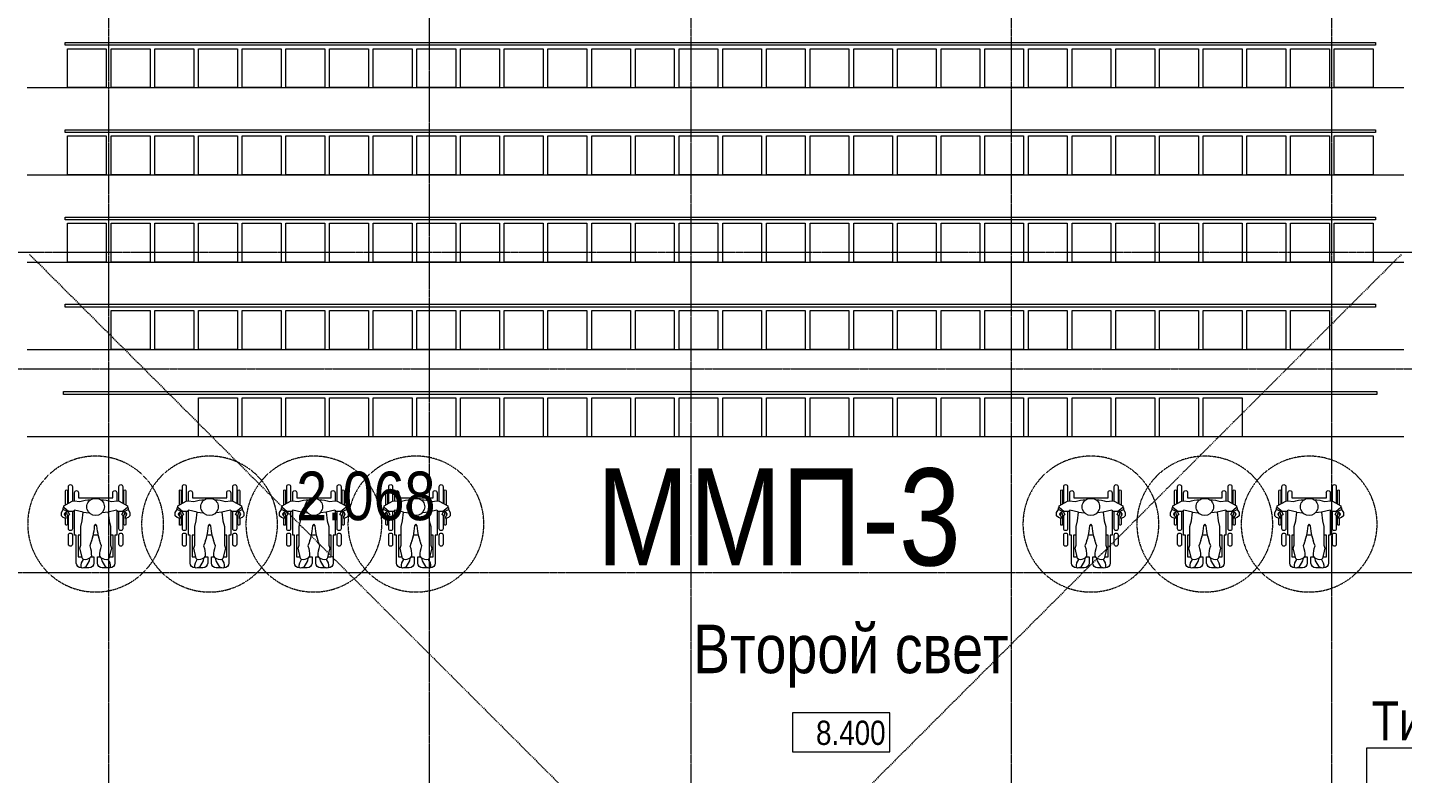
# Model space of a CAD drawing. Header units: millimetres. Extents: x -231292 to 573618, y -153144 to 564035.
# Drawn here: x 128792 to 142957, y 437031 to 444720 of the extents above; entities that cross this region are included whole.
import ezdxf
from ezdxf import colors
from ezdxf.entities.mleader import LeaderData, LeaderLine
from ezdxf.enums import TextEntityAlignment as Align
from ezdxf.math import Vec2, Vec3

# ---------------------------------------------------------------- set-up
doc = ezdxf.new("R2010")
doc.units = ezdxf.units.MM
for name, pattern in [('ADSK_Невидимые', [5, 3, -2]), ('CENTER2', [28.575, 19.05, -3.175, 3.175, -3.175]), ('DASHED', [19.05, 12.7, -6.35])]:
    doc.linetypes.add(name, pattern=pattern)
doc.layers.get('0').update_dxf_attribs({"color": 250})
doc.layers.add('АР_Делит', color=250, linetype='Continuous', lineweight=0, plot=False)
for name, color, linetype, lineweight in [('АР_ЛК_Ограждения', 250, 'Continuous', 0), ('АР_Мебель', 250, 'Continuous', 5), ('АР_Отметка', 7, 'Continuous', 13), ('АР_Сантехника', 250, 'Continuous', 5), ('АР_Тонкая', 250, 'Continuous', 5), ('ЛК_Открытая', 250, 'Continuous', 5), ('Размеры зашивки ГКЛ', 250, 'Continuous', 0), ('РД_Оси_100', 250, 'Continuous', 0)]:
    doc.layers.add(name, color=color, linetype=linetype, lineweight=lineweight)
doc.styles.add('Arial_Narrow_08', font='ARIALN.TTF', dxfattribs={"width": 0.8})
doc.styles.add('style1', font='ARIALN.TTF')

# ---------------------------------------------------------------- blocks, each defined once
blk = doc.blocks.new('Отметка_план')
at = {"color": 7}
blk.add_lwpolyline([(0, 0), (10, 0), (10, 4), (0, 4)], close=True, dxfattribs=at)
at = {"style": 'Arial_Narrow_08', "width": 0.8}
blk.add_attdef('OTMG', text='', height=2.5, dxfattribs=at).set_placement((9.06, 0.7), align=Align.RIGHT)
blk = doc.blocks.new('СОШ_2200_АР_ОСИ_М100_28.05.24')
at = {"layer": 'РД_Оси_100', "linetype": 'CENTER2'}
for p, q in [((79200, -6155), (79200, 139938.679)), ((85200, -6155), (85200, 139938.679)), ((88500, -6155), (88500, 139938.679)), ((91800, -6155), (91800, 139938.679)), ((119910, 76200), (-5954.958, 76200)), ((-5954.958, 75000), (119910, 75000)), ((-5954.958, 72900), (95715.503, 72900)), ((89599.446, 72900), (119910, 72900))]:
    blk.add_line(p, q, dxfattribs=at)
blk.add_lwpolyline([(82500, 139938.679), (82500, -6155)], dxfattribs=at)
blk = doc.blocks.new('УГО МГН')
for p, q in [((-311, 342), (-311, 197)), ((-291, 208), (-291, 342)), ((-280, 387), (-280, 214)), ((-240, 236), (-240, 387)), ((-218, 325), (-218, 241)), ((-178, 270), (-178, 325)), ((177, 325), (177, 270)), ((218, 241), (218, 325)), ((240, 387), (240, 236)), ((280, 214), (280, 387)), ((291, 342), (291, 208)), ((311, 197), (311, 342)), ((-335, 151), (-353, 120)), ((-328, 173), (-335, 166)), ((-328, 173), (-335, 166)), ((-335, 166), (-335, 151)), ((-335, 166), (-335, 151)), ((-282, 122), (-335, 151)), ((-241, 236), (-328, 188)), ((-328, 188), (-328, 173)), ((-275, 129), (-328, 173)), ((-221, 241), (-241, 236)), ((-230, 129), (-216, 144)), ((-162, 231), (-221, 241)), ((-218, 142), (-218, -115)), ((-216, 144), (-128, 123)), ((177, 270), (-178, 270)), ((128, 123), (216, 144)), ((221, 241), (162, 231)), ((216, 144), (230, 129)), ((218, -115), (218, 142)), ((241, 236), (221, 241)), ((328, 188), (241, 236)), ((328, 173), (275, 129)), ((282, 122), (335, 151)), ((328, 173), (328, 188)), ((335, 166), (328, 173)), ((335, 166), (328, 173)), ((335, 151), (335, 166)), ((335, 151), (335, 166)), ((353, 120), (335, 151)), ((-353, 120), (-353, 85)), ((-353, 85), (-335, 68)), ((-335, 68), (-307, 58)), ((-323, 107), (-307, 123)), ((-317, 88), (-323, 107)), ((-307, 78), (-317, 88)), ((-311, 119), (-311, 82)), ((-311, 59), (-311, -3)), ((-307, 123), (-296, 113)), ((-307, 58), (-307, 78)), ((-296, 113), (-290, 88)), ((-291, -3), (-291, 93)), ((-290, 88), (-280, 88)), ((-282, 122), (-275, 129)), ((-282, 122), (-280, 125)), ((-269, 99), (-282, 122)), ((-280, 88), (-269, 99)), ((-280, 88), (-280, -48)), ((-275, 129), (-255, 129)), ((-255, 129), (-230, 129)), ((-240, -48), (-240, 129)), ((-138, 34), (-153, -24)), ((-128, 123), (-138, 34)), ((-128, 123), (-67, 117)), ((-14, -19), (0, 0)), ((0, 0), (14, -19)), ((128, 123), (67, 117)), ((138, 34), (128, 123)), ((153, -24), (138, 34)), ((230, 129), (255, 129)), ((240, 129), (240, -48)), ((255, 129), (275, 129)), ((282, 122), (269, 99)), ((269, 99), (280, 88)), ((275, 129), (282, 122)), ((280, 125), (282, 122)), ((280, -48), (280, 88)), ((280, 88), (290, 88)), ((290, 88), (296, 113)), ((291, 93), (291, -3)), ((296, 113), (307, 123)), ((307, 123), (323, 107)), ((317, 88), (307, 78)), ((307, 78), (307, 58)), ((307, 58), (335, 68)), ((311, 82), (311, 119)), ((311, -3), (311, 59)), ((323, 107), (317, 88)), ((335, 68), (353, 85)), ((353, 85), (353, 120)), ((-280, -113), (-280, -208)), ((-240, -208), (-240, -113)), ((-218, -115), (-199, -115)), ((-199, -115), (-199, -402)), ((-179, -337), (-179, -115)), ((-179, -115), (-153, -115)), ((-153, -24), (-153, -219)), ((-29, -115), (29, -115)), ((153, -219), (153, -24)), ((153, -115), (179, -115)), ((179, -115), (179, -337)), ((199, -402), (199, -115)), ((199, -115), (218, -115)), ((240, -113), (240, -208)), ((280, -208), (280, -113)), ((-153, -219), (-163, -247)), ((-163, -247), (-137, -354)), ((137, -354), (163, -247)), ((163, -247), (153, -219)), ((-141, -337), (-179, -337)), ((-146, -399), (-150, -424)), ((-150, -424), (-150, -449)), ((-126, -365), (-146, -399)), ((-137, -354), (-126, -365)), ((-105, -444), (-67, -379)), ((-67, -379), (-62, -350)), ((-62, -350), (-44, -332)), ((-19, -337), (-49, -337)), ((-19, -402), (-19, -337)), ((49, -337), (19, -337)), ((19, -337), (19, -402)), ((44, -332), (62, -350)), ((62, -350), (67, -379)), ((67, -379), (105, -444)), ((126, -365), (137, -354)), ((146, -399), (126, -365)), ((179, -337), (141, -337)), ((150, -424), (146, -399)), ((150, -449), (150, -424)), ((-150, -449), (-137, -456)), ((-137, -456), (-105, -444)), ((-124, -452), (-69, -452)), ((69, -452), (124, -452)), ((105, -444), (137, -456)), ((137, -456), (150, -449))]:
    blk.add_line(p, q)
at = {"linetype": 'ADSK_Невидимые', "lineweight": 9}
blk.add_circle((0, 0), 700, dxfattribs=at)
for centre, radius, start, end in [((-301, 342), 10, 0, 180), ((-260, 387), 20, 0, 180), ((-197, 325), 20, 360, 180), ((197, 325), 20, 360, 180), ((260, 387), 20, 360, 180), ((301, 342), 10, 0, 180), ((-64, 2), 249, 87.4409, 113.1792), ((0, 178), 90.3, 126.0226, 53.9774), ((-2, 167), 98.2, 88.7383, 121.2617), ((2, 167), 98.2, 58.7383, 91.2617), ((64, 2), 249, 66.8208, 92.5591), ((-301, -3), 10, 180, 360), ((-260, -48), 20, 180, 360), ((-260, -113), 20, 0, 180), ((-751, 43), 740, 338.8416, 355.1584), ((-751, 43), 740, 345.4, 347.6399), ((751, 43), 740, 184.8416, 201.1584), ((751, 43), 740, 192.3601, 194.6), ((260, -48), 20, 180, 360), ((260, -113), 20, 0, 180), ((301, -3), 10, 180, 360), ((-260, -208), 20, 180, 360), ((-751, 43), 740, 338.8416, 343.8308), ((-347, -325), 303, 358.5499, 19.4501), ((751, 43), 740, 196.1692, 201.1584), ((347, -325), 303, 160.5499, 181.4501), ((260, -208), 20, 180, 360), ((-149, -402), 50, 180, 270), ((-109, -292), 75.1, 256.8512, 308.9334), ((-69, -402), 50, 270, 360), ((69, -402), 50, 180, 270), ((109, -292), 75.1, 231.0666, 283.1488), ((149, -402), 50, 270, 0)]:
    blk.add_arc(centre, radius, start, end)

msp = doc.modelspace()

# ---------------------------------------------------------------- linework, layer by layer
at = {"layer": 'АР_ЛК_Ограждения', "lineweight": 9}
for points in [[(129178.768, 444566.753), (142678.768, 444566.753), (142678.768, 444536.753), (129178.768, 444536.753)], [(129178.768, 443666.753), (142678.768, 443666.753), (142678.768, 443636.753), (129178.768, 443636.753)], [(129178.768, 442766.753), (142678.768, 442766.753), (142678.768, 442736.753), (129178.768, 442736.753)], [(129178.768, 441866.753), (142678.768, 441866.753), (142678.768, 441836.753), (129178.768, 441836.753)], [(129163.768, 440966.753), (142693.768, 440966.753), (142693.768, 440936.753), (129163.768, 440936.753)]]:
    msp.add_lwpolyline(points, close=True, dxfattribs=at)
at = {"layer": 'АР_Мебель'}
for points in [[(129203.768, 444501.753), (129603.768, 444501.753), (129603.768, 444101.753), (129203.768, 444101.753)], [(129653.768, 444501.753), (130053.768, 444501.753), (130053.768, 444101.753), (129653.768, 444101.753)], [(130103.768, 444501.753), (130503.768, 444501.753), (130503.768, 444101.753), (130103.768, 444101.753)], [(130553.768, 444501.753), (130953.768, 444501.753), (130953.768, 444101.753), (130553.768, 444101.753)], [(131003.768, 444501.753), (131403.768, 444501.753), (131403.768, 444101.753), (131003.768, 444101.753)], [(131453.768, 444501.753), (131853.768, 444501.753), (131853.768, 444101.753), (131453.768, 444101.753)], [(131903.768, 444501.753), (132303.768, 444501.753), (132303.768, 444101.753), (131903.768, 444101.753)], [(132353.768, 444501.753), (132753.768, 444501.753), (132753.768, 444101.753), (132353.768, 444101.753)], [(132803.768, 444501.753), (133203.768, 444501.753), (133203.768, 444101.753), (132803.768, 444101.753)], [(133253.768, 444501.753), (133653.768, 444501.753), (133653.768, 444101.753), (133253.768, 444101.753)], [(133703.768, 444501.753), (134103.768, 444501.753), (134103.768, 444101.753), (133703.768, 444101.753)], [(134153.768, 444501.753), (134553.768, 444501.753), (134553.768, 444101.753), (134153.768, 444101.753)], [(134603.768, 444501.753), (135003.768, 444501.753), (135003.768, 444101.753), (134603.768, 444101.753)], [(135053.768, 444501.753), (135453.768, 444501.753), (135453.768, 444101.753), (135053.768, 444101.753)], [(135503.768, 444501.753), (135903.768, 444501.753), (135903.768, 444101.753), (135503.768, 444101.753)], [(135953.768, 444501.753), (136353.768, 444501.753), (136353.768, 444101.753), (135953.768, 444101.753)], [(136403.768, 444501.753), (136803.768, 444501.753), (136803.768, 444101.753), (136403.768, 444101.753)], [(136853.768, 444501.753), (137253.768, 444501.753), (137253.768, 444101.753), (136853.768, 444101.753)], [(137303.768, 444501.753), (137703.768, 444501.753), (137703.768, 444101.753), (137303.768, 444101.753)], [(137753.768, 444501.753), (138153.768, 444501.753), (138153.768, 444101.753), (137753.768, 444101.753)], [(138203.768, 444501.753), (138603.768, 444501.753), (138603.768, 444101.753), (138203.768, 444101.753)], [(138653.768, 444501.753), (139053.768, 444501.753), (139053.768, 444101.753), (138653.768, 444101.753)], [(139103.768, 444501.753), (139503.768, 444501.753), (139503.768, 444101.753), (139103.768, 444101.753)], [(139553.768, 444501.753), (139953.768, 444501.753), (139953.768, 444101.753), (139553.768, 444101.753)], [(140003.768, 444501.753), (140403.768, 444501.753), (140403.768, 444101.753), (140003.768, 444101.753)], [(140453.768, 444501.753), (140853.768, 444501.753), (140853.768, 444101.753), (140453.768, 444101.753)], [(140903.768, 444501.753), (141303.768, 444501.753), (141303.768, 444101.753), (140903.768, 444101.753)], [(141353.768, 444501.753), (141753.768, 444501.753), (141753.768, 444101.753), (141353.768, 444101.753)], [(141803.768, 444501.753), (142203.768, 444501.753), (142203.768, 444101.753), (141803.768, 444101.753)], [(142253.768, 444501.753), (142653.768, 444501.753), (142653.768, 444101.753), (142253.768, 444101.753)], [(129203.768, 443601.753), (129603.768, 443601.753), (129603.768, 443201.753), (129203.768, 443201.753)], [(129653.768, 443601.753), (130053.768, 443601.753), (130053.768, 443201.753), (129653.768, 443201.753)], [(130103.768, 443601.753), (130503.768, 443601.753), (130503.768, 443201.753), (130103.768, 443201.753)], [(130553.768, 443601.753), (130953.768, 443601.753), (130953.768, 443201.753), (130553.768, 443201.753)], [(131003.768, 443601.753), (131403.768, 443601.753), (131403.768, 443201.753), (131003.768, 443201.753)], [(131453.768, 443601.753), (131853.768, 443601.753), (131853.768, 443201.753), (131453.768, 443201.753)], [(131903.768, 443601.753), (132303.768, 443601.753), (132303.768, 443201.753), (131903.768, 443201.753)], [(132353.768, 443601.753), (132753.768, 443601.753), (132753.768, 443201.753), (132353.768, 443201.753)], [(132803.768, 443601.753), (133203.768, 443601.753), (133203.768, 443201.753), (132803.768, 443201.753)], [(133253.768, 443601.753), (133653.768, 443601.753), (133653.768, 443201.753), (133253.768, 443201.753)], [(133703.768, 443601.753), (134103.768, 443601.753), (134103.768, 443201.753), (133703.768, 443201.753)], [(134153.768, 443601.753), (134553.768, 443601.753), (134553.768, 443201.753), (134153.768, 443201.753)], [(134603.768, 443601.753), (135003.768, 443601.753), (135003.768, 443201.753), (134603.768, 443201.753)], [(135053.768, 443601.753), (135453.768, 443601.753), (135453.768, 443201.753), (135053.768, 443201.753)], [(135503.768, 443601.753), (135903.768, 443601.753), (135903.768, 443201.753), (135503.768, 443201.753)], [(135953.768, 443601.753), (136353.768, 443601.753), (136353.768, 443201.753), (135953.768, 443201.753)], [(136403.768, 443601.753), (136803.768, 443601.753), (136803.768, 443201.753), (136403.768, 443201.753)], [(136853.768, 443601.753), (137253.768, 443601.753), (137253.768, 443201.753), (136853.768, 443201.753)], [(137303.768, 443601.753), (137703.768, 443601.753), (137703.768, 443201.753), (137303.768, 443201.753)], [(137753.768, 443601.753), (138153.768, 443601.753), (138153.768, 443201.753), (137753.768, 443201.753)], [(138203.768, 443601.753), (138603.768, 443601.753), (138603.768, 443201.753), (138203.768, 443201.753)], [(138653.768, 443601.753), (139053.768, 443601.753), (139053.768, 443201.753), (138653.768, 443201.753)], [(139103.768, 443601.753), (139503.768, 443601.753), (139503.768, 443201.753), (139103.768, 443201.753)], [(139553.768, 443601.753), (139953.768, 443601.753), (139953.768, 443201.753), (139553.768, 443201.753)], [(140003.768, 443601.753), (140403.768, 443601.753), (140403.768, 443201.753), (140003.768, 443201.753)], [(140453.768, 443601.753), (140853.768, 443601.753), (140853.768, 443201.753), (140453.768, 443201.753)], [(140903.768, 443601.753), (141303.768, 443601.753), (141303.768, 443201.753), (140903.768, 443201.753)], [(141353.768, 443601.753), (141753.768, 443601.753), (141753.768, 443201.753), (141353.768, 443201.753)], [(141803.768, 443601.753), (142203.768, 443601.753), (142203.768, 443201.753), (141803.768, 443201.753)], [(142253.768, 443601.753), (142653.768, 443601.753), (142653.768, 443201.753), (142253.768, 443201.753)], [(129203.768, 442701.753), (129603.768, 442701.753), (129603.768, 442301.753), (129203.768, 442301.753)], [(129653.768, 442701.753), (130053.768, 442701.753), (130053.768, 442301.753), (129653.768, 442301.753)], [(130103.768, 442701.753), (130503.768, 442701.753), (130503.768, 442301.753), (130103.768, 442301.753)], [(130553.768, 442701.753), (130953.768, 442701.753), (130953.768, 442301.753), (130553.768, 442301.753)], [(131003.768, 442701.753), (131403.768, 442701.753), (131403.768, 442301.753), (131003.768, 442301.753)], [(131453.768, 442701.753), (131853.768, 442701.753), (131853.768, 442301.753), (131453.768, 442301.753)], [(131903.768, 442701.753), (132303.768, 442701.753), (132303.768, 442301.753), (131903.768, 442301.753)], [(132353.768, 442701.753), (132753.768, 442701.753), (132753.768, 442301.753), (132353.768, 442301.753)], [(132803.768, 442701.753), (133203.768, 442701.753), (133203.768, 442301.753), (132803.768, 442301.753)], [(133253.768, 442701.753), (133653.768, 442701.753), (133653.768, 442301.753), (133253.768, 442301.753)], [(133703.768, 442701.753), (134103.768, 442701.753), (134103.768, 442301.753), (133703.768, 442301.753)], [(134153.768, 442701.753), (134553.768, 442701.753), (134553.768, 442301.753), (134153.768, 442301.753)], [(134603.768, 442701.753), (135003.768, 442701.753), (135003.768, 442301.753), (134603.768, 442301.753)], [(135053.768, 442701.753), (135453.768, 442701.753), (135453.768, 442301.753), (135053.768, 442301.753)], [(135503.768, 442701.753), (135903.768, 442701.753), (135903.768, 442301.753), (135503.768, 442301.753)], [(135953.768, 442701.753), (136353.768, 442701.753), (136353.768, 442301.753), (135953.768, 442301.753)], [(136403.768, 442701.753), (136803.768, 442701.753), (136803.768, 442301.753), (136403.768, 442301.753)], [(136853.768, 442701.753), (137253.768, 442701.753), (137253.768, 442301.753), (136853.768, 442301.753)], [(137303.768, 442701.753), (137703.768, 442701.753), (137703.768, 442301.753), (137303.768, 442301.753)], [(137753.768, 442701.753), (138153.768, 442701.753), (138153.768, 442301.753), (137753.768, 442301.753)], [(138203.768, 442701.753), (138603.768, 442701.753), (138603.768, 442301.753), (138203.768, 442301.753)], [(138653.768, 442701.753), (139053.768, 442701.753), (139053.768, 442301.753), (138653.768, 442301.753)], [(139103.768, 442701.753), (139503.768, 442701.753), (139503.768, 442301.753), (139103.768, 442301.753)], [(139553.768, 442701.753), (139953.768, 442701.753), (139953.768, 442301.753), (139553.768, 442301.753)], [(140003.768, 442701.753), (140403.768, 442701.753), (140403.768, 442301.753), (140003.768, 442301.753)], [(140453.768, 442701.753), (140853.768, 442701.753), (140853.768, 442301.753), (140453.768, 442301.753)], [(140903.768, 442701.753), (141303.768, 442701.753), (141303.768, 442301.753), (140903.768, 442301.753)], [(141353.768, 442701.753), (141753.768, 442701.753), (141753.768, 442301.753), (141353.768, 442301.753)], [(141803.768, 442701.753), (142203.768, 442701.753), (142203.768, 442301.753), (141803.768, 442301.753)], [(142253.768, 442701.753), (142653.768, 442701.753), (142653.768, 442301.753), (142253.768, 442301.753)], [(129653.768, 441801.753), (130053.768, 441801.753), (130053.768, 441401.753), (129653.768, 441401.753)], [(130103.768, 441801.753), (130503.768, 441801.753), (130503.768, 441401.753), (130103.768, 441401.753)], [(130553.768, 441801.753), (130953.768, 441801.753), (130953.768, 441401.753), (130553.768, 441401.753)], [(131003.768, 441801.753), (131403.768, 441801.753), (131403.768, 441401.753), (131003.768, 441401.753)], [(131453.768, 441801.753), (131853.768, 441801.753), (131853.768, 441401.753), (131453.768, 441401.753)], [(131903.768, 441801.753), (132303.768, 441801.753), (132303.768, 441401.753), (131903.768, 441401.753)], [(132353.768, 441801.753), (132753.768, 441801.753), (132753.768, 441401.753), (132353.768, 441401.753)], [(132803.768, 441801.753), (133203.768, 441801.753), (133203.768, 441401.753), (132803.768, 441401.753)], [(133253.768, 441801.753), (133653.768, 441801.753), (133653.768, 441401.753), (133253.768, 441401.753)], [(133703.768, 441801.753), (134103.768, 441801.753), (134103.768, 441401.753), (133703.768, 441401.753)], [(134153.768, 441801.753), (134553.768, 441801.753), (134553.768, 441401.753), (134153.768, 441401.753)], [(134603.768, 441801.753), (135003.768, 441801.753), (135003.768, 441401.753), (134603.768, 441401.753)], [(135053.768, 441801.753), (135453.768, 441801.753), (135453.768, 441401.753), (135053.768, 441401.753)], [(135503.768, 441801.753), (135903.768, 441801.753), (135903.768, 441401.753), (135503.768, 441401.753)], [(135953.768, 441801.753), (136353.768, 441801.753), (136353.768, 441401.753), (135953.768, 441401.753)], [(136403.768, 441801.753), (136803.768, 441801.753), (136803.768, 441401.753), (136403.768, 441401.753)], [(136853.768, 441801.753), (137253.768, 441801.753), (137253.768, 441401.753), (136853.768, 441401.753)], [(137303.768, 441801.753), (137703.768, 441801.753), (137703.768, 441401.753), (137303.768, 441401.753)], [(137753.768, 441801.753), (138153.768, 441801.753), (138153.768, 441401.753), (137753.768, 441401.753)], [(138203.768, 441801.753), (138603.768, 441801.753), (138603.768, 441401.753), (138203.768, 441401.753)], [(138653.768, 441801.753), (139053.768, 441801.753), (139053.768, 441401.753), (138653.768, 441401.753)], [(139103.768, 441801.753), (139503.768, 441801.753), (139503.768, 441401.753), (139103.768, 441401.753)], [(139553.768, 441801.753), (139953.768, 441801.753), (139953.768, 441401.753), (139553.768, 441401.753)], [(140003.768, 441801.753), (140403.768, 441801.753), (140403.768, 441401.753), (140003.768, 441401.753)], [(140453.768, 441801.753), (140853.768, 441801.753), (140853.768, 441401.753), (140453.768, 441401.753)], [(140903.768, 441801.753), (141303.768, 441801.753), (141303.768, 441401.753), (140903.768, 441401.753)], [(141353.768, 441801.753), (141753.768, 441801.753), (141753.768, 441401.753), (141353.768, 441401.753)], [(141803.768, 441801.753), (142203.768, 441801.753), (142203.768, 441401.753), (141803.768, 441401.753)], [(130553.768, 440901.753), (130953.768, 440901.753), (130953.768, 440501.753), (130553.768, 440501.753)], [(131003.768, 440901.753), (131403.768, 440901.753), (131403.768, 440501.753), (131003.768, 440501.753)], [(131453.768, 440901.753), (131853.768, 440901.753), (131853.768, 440501.753), (131453.768, 440501.753)], [(131903.768, 440901.753), (132303.768, 440901.753), (132303.768, 440501.753), (131903.768, 440501.753)], [(132353.768, 440901.753), (132753.768, 440901.753), (132753.768, 440501.753), (132353.768, 440501.753)], [(132803.768, 440901.753), (133203.768, 440901.753), (133203.768, 440501.753), (132803.768, 440501.753)], [(133253.768, 440901.753), (133653.768, 440901.753), (133653.768, 440501.753), (133253.768, 440501.753)], [(133703.768, 440901.753), (134103.768, 440901.753), (134103.768, 440501.753), (133703.768, 440501.753)], [(134153.768, 440901.753), (134553.768, 440901.753), (134553.768, 440501.753), (134153.768, 440501.753)], [(134603.768, 440901.753), (135003.768, 440901.753), (135003.768, 440501.753), (134603.768, 440501.753)], [(135053.768, 440901.753), (135453.768, 440901.753), (135453.768, 440501.753), (135053.768, 440501.753)], [(135503.768, 440901.753), (135903.768, 440901.753), (135903.768, 440501.753), (135503.768, 440501.753)], [(135953.768, 440901.753), (136353.768, 440901.753), (136353.768, 440501.753), (135953.768, 440501.753)], [(136403.768, 440901.753), (136803.768, 440901.753), (136803.768, 440501.753), (136403.768, 440501.753)], [(136853.768, 440901.753), (137253.768, 440901.753), (137253.768, 440501.753), (136853.768, 440501.753)], [(137303.768, 440901.753), (137703.768, 440901.753), (137703.768, 440501.753), (137303.768, 440501.753)], [(137753.768, 440901.753), (138153.768, 440901.753), (138153.768, 440501.753), (137753.768, 440501.753)], [(138203.768, 440901.753), (138603.768, 440901.753), (138603.768, 440501.753), (138203.768, 440501.753)], [(138653.768, 440901.753), (139053.768, 440901.753), (139053.768, 440501.753), (138653.768, 440501.753)], [(139103.768, 440901.753), (139503.768, 440901.753), (139503.768, 440501.753), (139103.768, 440501.753)], [(139553.768, 440901.753), (139953.768, 440901.753), (139953.768, 440501.753), (139553.768, 440501.753)], [(140003.768, 440901.753), (140403.768, 440901.753), (140403.768, 440501.753), (140003.768, 440501.753)], [(140453.768, 440901.753), (140853.768, 440901.753), (140853.768, 440501.753), (140453.768, 440501.753)], [(140903.768, 440901.753), (141303.768, 440901.753), (141303.768, 440501.753), (140903.768, 440501.753)]]:
    msp.add_lwpolyline(points, close=True, dxfattribs=at)
at = {"layer": 'АР_Тонкая', "linetype": 'DASHED', "lineweight": 0}
for p in [(128813.781, 442380.194), (142943.781, 442380.194)]:
    msp.add_line(p, (135878.781, 435315.194), dxfattribs=at)
at = {"layer": 'ЛК_Открытая'}
for points in [[(128789.796, 444101.752), (142969.796, 444101.752)], [(128789.796, 443201.752), (142969.796, 443201.752)], [(128789.796, 442301.752), (142969.796, 442301.752)], [(128789.796, 441401.752), (142969.796, 441401.752)], [(142969.796, 440501.752), (138614.796, 440501.752), (138614.796, 440501.752), (133244.796, 440501.752), (133244.796, 440501.752), (128789.796, 440501.752)]]:
    msp.add_lwpolyline(points, dxfattribs=at)

# ---------------------------------------------------------------- block references
at = {"layer": 'АР_Отметка'}
ref = msp.add_blockref('Отметка_план', (136674.302, 437255.547), dxfattribs=dict(at, xscale=100, yscale=100, zscale=100))
ref.add_attrib('OTMG', '8.400', dxfattribs={"layer": '0', "color": 0, "height": 250, "style": 'style1'}).set_placement((137631.72, 437575.363), align=Align.TOP_RIGHT)
at = {"layer": 'АР_Сантехника', "xscale": -1}
for p in [(129493.599, 439601.753), (130667.109, 439601.753), (131741.921, 439601.753), (132793.059, 439601.753), (139746.72, 439601.753), (140920.23, 439601.753), (141995.042, 439601.753)]:
    msp.add_blockref('УГО МГН', p, dxfattribs=at)
at = {"layer": 'РД_Оси_100'}
msp.add_blockref('СОШ_2200_АР_ОСИ_М100_28.05.24', (50428.768, 366201.753), dxfattribs=at)

# ---------------------------------------------------------------- texts
at = {"layer": 'АР_Делит', "insert": (136529.73, 439667.86), "char_height": 1000, "width": 7150, "attachment_point": 5, "style": 'style1'}
msp.add_mtext('ММП-3', dxfattribs=at)
at = {"layer": 'АР_Отметка', "color": 18, "lineweight": 25, "true_color": 0x000000, "style": 'style1'}
msp.add_text('2.068', height=500, dxfattribs=at).set_placement((131560.551, 439641.95))
at = {"layer": 'АР_Отметка', "insert": (137272.648, 438239.256), "char_height": 500, "width": 3740.42675, "attachment_point": 5, "style": 'style1'}
msp.add_mtext('Второй свет', dxfattribs=at)

# ---------------------------------------------------------------- leaders
at = {"layer": 'АР_Делит', "lineweight": 0}
ml = msp.add_multileader_mtext('Standard', dxfattribs=at)
ml.set_content('зашивка согласно дизайн-проекту', color=256, style='style1')
ml.set_leader_properties(color=256)
ml.build(insert=Vec2(0, 0))
ml.multileader.update_dxf_attribs({"has_dogleg": 0, "text_left_attachment_type": 6, "text_right_attachment_type": 6, "arrow_head_size": 500, "scale": 100})
ctx = ml.context
ctx.base_point, ctx.scale, ctx.char_height, ctx.arrow_head_size, ctx.landing_gap_size, ctx.plane_origin, ctx.plane_x_axis, ctx.plane_y_axis = Vec3(119673.407, 440940.695), 100, 300, 500, 50, Vec3(109508.807, 440255.308), Vec3(1, 0.00000001), Vec3(-0.00000001, 1)
ctx.left_attachment, ctx.right_attachment = 6, 6
notes = []
notes.append((ctx, [(1, (1, 1, 0), (119665.407, 440940.695), (1, 0.00000001), 8, [(0, [(119191.375, 442563.864)], 0, [])])]))
ctx.mtext.insert, ctx.mtext.text_direction, ctx.mtext.rotation, ctx.mtext.width, ctx.mtext.defined_height, ctx.mtext.flow_direction = Vec3(119723.407, 441328.894), Vec3(1, 0.00000001), 0.00000001, 4538.94863, 395.157, 5
at = {"layer": 'Размеры зашивки ГКЛ'}
ml = msp.add_multileader_mtext('Standard', dxfattribs=at)
ml.set_content('\\pxsm1;Тип 4 ', color=(0, 0, 138), style='style1')
ml.set_leader_properties(color=256, linetype='ByLayer', lineweight=9)
ml.build(insert=Vec2(0, 0))
ml.multileader.update_dxf_attribs({"has_dogleg": 0, "text_left_attachment_type": 6, "text_right_attachment_type": 6, "text_bottom_attachment_type": 10, "dogleg_length": 25, "arrow_head_size": 400})
ctx = ml.context
ctx.base_point, ctx.char_height, ctx.arrow_head_size, ctx.landing_gap_size, ctx.plane_origin = Vec3(142589.73, 437294.2), 400, 400, 50, Vec3(135730.542, 444264.764)
ctx.left_attachment, ctx.right_attachment, ctx.top_attachment = 6, 6, 10
notes.append((ctx, [(0, (1, 1, 0), (142564.73, 437294.2), (1, 0), 25, [(1, [(142593.148, 435268.286)], 0, [])])]))
ctx.mtext.insert, ctx.mtext.width, ctx.mtext.defined_height, ctx.mtext.line_spacing_factor, ctx.mtext.flow_direction = Vec3(142639.73, 437774.2), 1668.44707, 600, 0.3, 5
for ctx, leaders in notes:
    for number, flags, end, landing, length, lines in leaders:
        leader = LeaderData()
        leader.index, (leader.has_last_leader_line, leader.has_dogleg_vector, leader.attachment_direction) = number, flags
        leader.last_leader_point, leader.dogleg_vector, leader.dogleg_length = Vec3(end), Vec3(landing), length
        for number, points, colour, breaks in lines:
            line = LeaderLine()
            line.index, line.vertices, line.color, line.breaks = number, Vec3.list(points), colors.encode_raw_color(colour), breaks
            leader.lines.append(line)
        ctx.leaders.append(leader)

doc.saveas('drawing.dxf')
